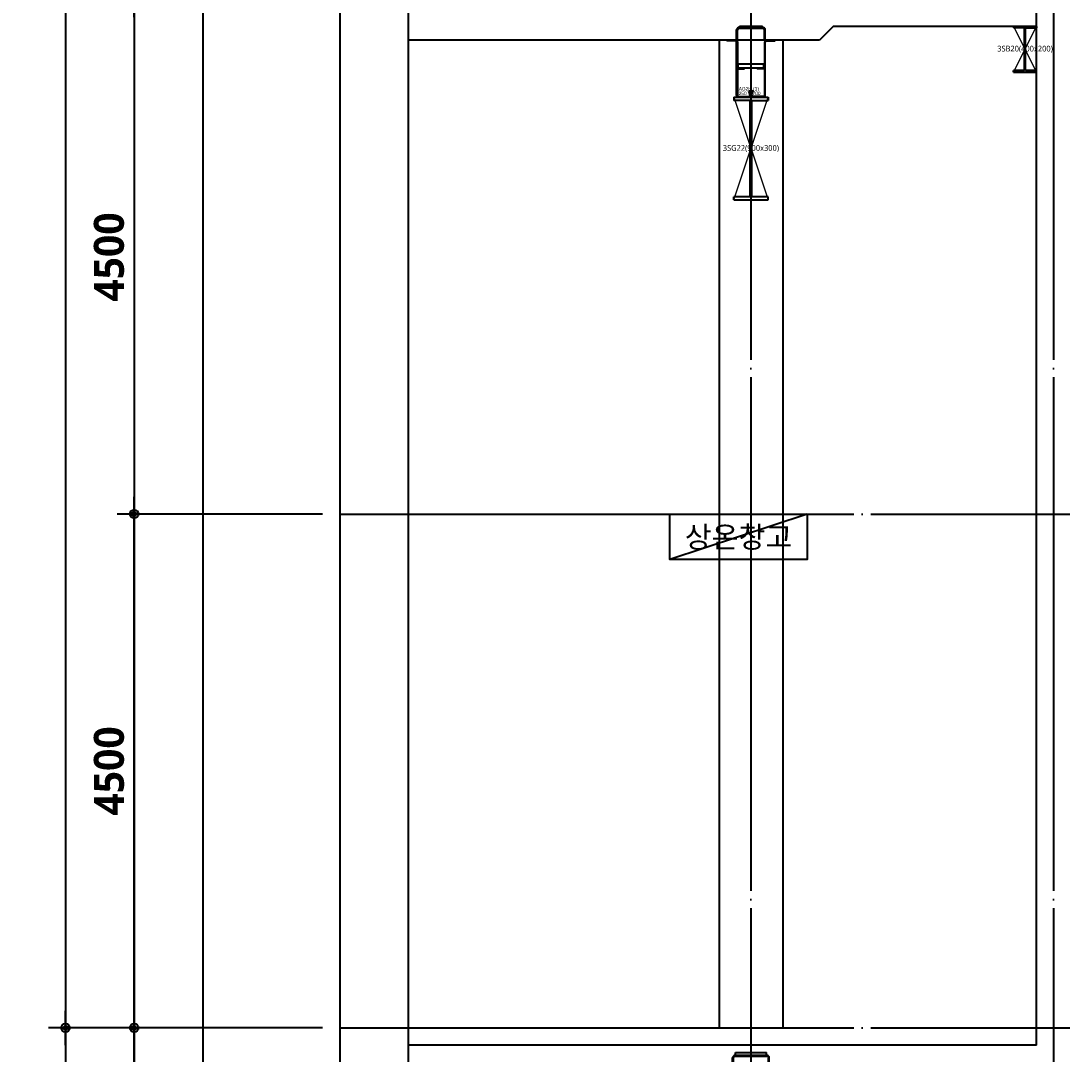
# Model space of a CAD drawing. Header units: millimetres. Extents: x 0 to 356400, y 0 to 68257.
# Drawn here: x 145533 to 154650, y 22470 to 31519 of the extents above; entities that cross this region are included whole.
import ezdxf
from ezdxf.enums import TextEntityAlignment as Align

# ---------------------------------------------------------------- set-up
doc = ezdxf.new("R2010")
doc.units = ezdxf.units.MM
doc.header["$LTSCALE"] = 75
doc.linetypes.add('CEN', pattern=[62, 60, -1, 0, -1])
doc.layers.get('Defpoints').update_dxf_attribs({"color": 161})
for name, color, linetype in [('##좌굴방지', 6, 'Continuous'), ('A-ANNO-GRA2', 4, 'Continuous'), ('A-ANNO-TEXT1', 7, 'Continuous'), ('A-CEN', 1, 'CEN'), ('A-ST-AXIS-CEN', 252, 'CEN'), ('A-ST-AXIS-DIM', 7, 'Continuous'), ('A-ST-CONC', 2, 'Continuous'), ('ELE3', 4, 'Continuous'), ('철골', 2, 'Continuous')]:
    doc.layers.add(name, color=color, linetype=linetype)
doc.layers.add('A-XXXX-NPLT', color=144, linetype='Continuous', lineweight=15, plot=False)
for name, color, linetype, plot in [('Defpoint', 161, 'Continuous', False), ('G(그리드1)', 185, 'Continuous', False), ('G(그리드2)', 235, 'Continuous', False)]:
    doc.layers.add(name, color=color, linetype=linetype, plot=plot)
doc.styles.add('SH_대대리576', font='')
doc.styles.add('SH_진천_나눔', font='NanumGothicBold.ttf')
doc.styles.get("Standard").update_dxf_attribs({"font": 'arial.ttf'})
doc.styles.add('맑은고딕', font='malgun.ttf')
doc.styles.add('성본리_나눔BO', font='')
doc.styles.get('SH_대대리576').set_extended_font_data('NanumGothic', bold=True)
doc.styles.get('성본리_나눔BO').set_extended_font_data('NanumGothic', bold=True)
doc.dimstyles.new('SHP 75', dxfattribs={"dimscale": 75, "dimtxt": 3.5, "dimasz": 1, "dimexe": 2, "dimexo": 2, "dimgap": 1, "dimtad": 1, "dimdec": 0, "dimzin": 0, "dimdsep": 46, "dimtxsty": 'SH_대대리576', "dimblk": 'DIMDOT', "dimcen": 0.09, "dimclrd": 256, "dimclre": 256, "dimclrt": 3, "dimadec": 0, "dimazin": 1, "dimtfac": 1, "dimtdec": 0, "dimtix": 1, "dimtmove": 2, "dimatfit": 0, "dimldrblk": 'DIMDOT', "dimfxl": 1, "dimtfillclr": 3, "dimtolj": 1, "dimtzin": 0, "dimlwd": -1, "dimlwe": -1, "dimarcsym": 0})
pattern_1 = [(45, (-26621.6069, -1604.5902), (-0.25, 0.25), [])]
pattern_2 = [(45, (-26656.6069, -1604.5902), (-0.25, 0.25), [])]

# ---------------------------------------------------------------- blocks, each defined once
blk = doc.blocks.new('DIMDOT')
at = {"color": 0}
blk.add_line((-2, 0), (2, 0), dxfattribs=at)
for radius in [0.5, 0.25]:
    blk.add_circle((0, 0), radius, dxfattribs=at)
blk = doc.blocks.new('*D2470')
at = {"layer": 'A-ST-AXIS-DIM'}
for p, q in [((148175, 27200), (146375, 27200)), ((146525, 22775), (146525, 27125)), ((148175, 22700), (146375, 22700))]:
    blk.add_line(p, q, dxfattribs=at)
at = {"layer": 'Defpoints', "color": 0}
for p in [(146525, 27200), (148325, 27200), (148325, 22700)]:
    blk.add_point(p, dxfattribs=at)
at = {"layer": 'A-ST-AXIS-DIM', "linetype": 'ByBlock', "xscale": 75, "yscale": 75, "zscale": 75}
for p, rotation in [((146525, 27200), 90), ((146525, 22700), 270)]:
    blk.add_blockref('DIMDOT', p, dxfattribs=dict(at, rotation=rotation))
at = {"layer": 'A-ST-AXIS-DIM', "color": 3, "insert": (146305.7, 24950), "char_height": 262.5, "attachment_point": 5, "rotation": 90, "style": 'SH_진천_나눔'}
blk.add_mtext('\\A1;4500', dxfattribs=at)
blk = doc.blocks.new('*D2474')
at = {"layer": 'A-ST-AXIS-DIM'}
for p, q in [((148175, 53200), (145775, 53200)), ((145925, 53125), (145925, 22775)), ((148175, 22700), (145775, 22700))]:
    blk.add_line(p, q, dxfattribs=at)
at = {"layer": 'Defpoints', "color": 0}
for p in [(148325, 53200), (145925, 22700), (148325, 22700)]:
    blk.add_point(p, dxfattribs=at)
at = {"layer": 'A-ST-AXIS-DIM', "linetype": 'ByBlock', "xscale": 75, "yscale": 75, "zscale": 75}
for p, rotation in [((145925, 53200), 90), ((145925, 22700), 270)]:
    blk.add_blockref('DIMDOT', p, dxfattribs=dict(at, rotation=rotation))
at = {"layer": 'A-ST-AXIS-DIM', "color": 3, "insert": (145705.14027, 37950), "char_height": 262.5, "attachment_point": 5, "rotation": 90, "style": 'SH_진천_나눔'}
blk.add_mtext('\\A1;30500', dxfattribs=at)
blk = doc.blocks.new('*D2476')
at = {"layer": 'A-ST-AXIS-DIM'}
for p, q in [((148175, 31700), (146375, 31700)), ((146525, 31625), (146525, 27275)), ((148175, 27200), (146375, 27200))]:
    blk.add_line(p, q, dxfattribs=at)
at = {"layer": 'Defpoints', "color": 0}
for p in [(148325, 31700), (146525, 27200), (148325, 27200)]:
    blk.add_point(p, dxfattribs=at)
at = {"layer": 'A-ST-AXIS-DIM', "linetype": 'ByBlock', "xscale": 75, "yscale": 75, "zscale": 75}
for p, rotation in [((146525, 31700), 90), ((146525, 27200), 270)]:
    blk.add_blockref('DIMDOT', p, dxfattribs=dict(at, rotation=rotation))
at = {"layer": 'A-ST-AXIS-DIM', "color": 3, "insert": (146305.7, 29450), "char_height": 262.5, "attachment_point": 5, "rotation": 90, "style": 'SH_진천_나눔'}
blk.add_mtext('\\A1;4500', dxfattribs=at)
blk = doc.blocks.new('*D2669')
at = {"layer": 'A-ST-AXIS-DIM'}
for p, q in [((148175, 22700), (145775, 22700)), ((145925, 22625), (145925, 13775)), ((148175, 13700), (145775, 13700))]:
    blk.add_line(p, q, dxfattribs=at)
at = {"layer": 'Defpoints', "color": 0}
for p in [(148325, 22700), (145925, 13700), (148325, 13700)]:
    blk.add_point(p, dxfattribs=at)
at = {"layer": 'A-ST-AXIS-DIM', "linetype": 'ByBlock', "xscale": 75, "yscale": 75, "zscale": 75}
for p, rotation in [((145925, 22700), 90), ((145925, 13700), 270)]:
    blk.add_blockref('DIMDOT', p, dxfattribs=dict(at, rotation=rotation))
at = {"layer": 'A-ST-AXIS-DIM', "color": 3, "insert": (145705.14027, 18200), "char_height": 262.5, "attachment_point": 5, "rotation": 90, "style": 'SH_진천_나눔'}
blk.add_mtext('\\A1;9000', dxfattribs=at)
blk = doc.blocks.new('*D2670')
at = {"layer": 'A-ST-AXIS-DIM'}
for p, q in [((148175, 22700), (146375, 22700)), ((146525, 17975), (146525, 22625)), ((148175, 17900), (146375, 17900))]:
    blk.add_line(p, q, dxfattribs=at)
at = {"layer": 'Defpoints', "color": 0}
for p in [(146525, 22700), (148325, 22700), (148325, 17900)]:
    blk.add_point(p, dxfattribs=at)
at = {"layer": 'A-ST-AXIS-DIM', "linetype": 'ByBlock', "xscale": 75, "yscale": 75, "zscale": 75}
for p, rotation in [((146525, 22700), 90), ((146525, 17900), 270)]:
    blk.add_blockref('DIMDOT', p, dxfattribs=dict(at, rotation=rotation))
at = {"layer": 'A-ST-AXIS-DIM', "color": 3, "insert": (146305.14027, 20300), "char_height": 262.5, "attachment_point": 5, "rotation": 90, "style": 'SH_진천_나눔'}
blk.add_mtext('\\A1;4800', dxfattribs=at)
blk = doc.blocks.new('G$C25740B2D')
at = {"layer": 'A-XXXX-NPLT'}
for p, q in [((98.6, 900), (398.6, 0)), ((98.6, 0), (398.6, 900))]:
    blk.add_line(p, q, dxfattribs=at)
at = {"layer": '철골', "ltscale": 3}
for p, q in [((98.6, 900), (398.6, 900)), ((98.6, 900), (98.6, 872)), ((240.6, 872), (98.6, 872)), ((240.6, 28), (240.6, 872)), ((256.6, 28), (256.6, 872)), ((256.6, 872), (398.6, 872)), ((398.6, 900), (398.6, 872)), ((240.6, 28), (98.6, 28)), ((98.6, 0), (98.6, 28)), ((98.6, 0), (398.6, 0)), ((398.6, 28), (256.6, 28)), ((398.6, 0), (398.6, 28))]:
    blk.add_line(p, q, dxfattribs=at)
at = {"layer": 'A-XXXX-NPLT', "style": '맑은고딕'}
blk.add_text('3SG22(900x300)', height=50, dxfattribs=at).set_placement((248.6, 450), align=Align.MIDDLE)
blk = doc.blocks.new('G$C4B2C88D5')
at = {"layer": 'A-XXXX-NPLT'}
for p, q in [((144.4, 400), (344.4, 0)), ((144.4, 0), (344.4, 400))]:
    blk.add_line(p, q, dxfattribs=at)
at = {"layer": '철골', "ltscale": 3}
for p, q in [((144.4, 400), (344.4, 400)), ((144.4, 400), (144.4, 387)), ((240.4, 387), (144.4, 387)), ((240.4, 13), (240.4, 387)), ((248.4, 13), (248.4, 387)), ((248.4, 387), (344.4, 387)), ((344.4, 400), (344.4, 387)), ((240.4, 13), (144.4, 13)), ((144.4, 0), (144.4, 13)), ((144.4, 0), (344.4, 0)), ((344.4, 13), (248.4, 13)), ((344.4, 0), (344.4, 13))]:
    blk.add_line(p, q, dxfattribs=at)
at = {"layer": 'A-XXXX-NPLT', "style": '맑은고딕'}
blk.add_text('3SB20(400x200)', height=50, dxfattribs=at).set_placement((244.4, 200), align=Align.MIDDLE)
blk = doc.blocks.new('G$C45B0FBE4')
h = blk.add_hatch()
h.set_pattern_fill('ANSI31', color=252, scale=0.1, angle=45, style=0)
h.set_pattern_definition(pattern_1)
h.paths.add_polyline_path([(219, 760), (269, 760), (269, 754), (219, 754)])
h = blk.add_hatch()
h.set_pattern_fill('ANSI31', color=252, scale=0.1, angle=45, style=0)
h.set_pattern_definition(pattern_1)
h.paths.add_polyline_path([(219, 760), (269, 760), (269, 754), (219, 754)])
h = blk.add_hatch()
h.set_pattern_fill('ANSI31', color=252, scale=0.1, angle=45, style=0)
h.set_pattern_definition(pattern_1)
h.paths.add_polyline_path([(84, 645.4), (84, 695.4), (90, 695.4), (90, 645.4)])
h = blk.add_hatch()
h.set_pattern_fill('ANSI31', color=252, scale=0.1, angle=45, style=0)
h.set_pattern_definition(pattern_1)
h.paths.add_polyline_path([(84, 645.4), (84, 695.4), (90, 695.4), (90, 645.4)])
h = blk.add_hatch()
h.set_pattern_fill('ANSI31', color=252, scale=0.1, angle=45, style=0)
h.set_pattern_definition(pattern_1)
h.paths.add_polyline_path([(404, 645.4), (404, 695.4), (398, 695.4), (398, 645.4)])
h = blk.add_hatch()
h.set_pattern_fill('ANSI31', color=252, scale=0.1, angle=45, style=0)
h.set_pattern_definition(pattern_1)
h.paths.add_polyline_path([(404, 645.4), (404, 695.4), (398, 695.4), (398, 645.4)])
at = {"layer": '##좌굴방지'}
for points in [[(398, 322), (90, 322), (90, 316), (149.7, 316), (149.7, 322)], [(398, 322), (90, 322), (90, 316), (149.7, 316), (149.7, 322)], [(98, 322), (98, 362), (390, 362), (390, 322)], [(98, 322), (98, 362), (390, 362), (390, 322)], [(398, 322), (398, 316), (338, 316), (338, 322)], [(398, 322), (398, 316), (338, 316), (338, 322)]]:
    blk.add_lwpolyline(points, dxfattribs=at)
at = {"color": 2, "linetype": 'Continuous'}
for p, q in [((84, 645.4), (84, 739)), ((84, 645.4), (84, 739)), ((90, 645.4), (90, 739)), ((90, 645.4), (90, 739)), ((105, 760), (383, 760)), ((105, 760), (383, 760)), ((105, 754), (383, 754)), ((105, 754), (383, 754)), ((398, 645.4), (398, 739)), ((398, 645.4), (398, 739)), ((404, 645.4), (404, 739)), ((404, 645.4), (404, 739)), ((84, 645.4), (90, 645.4)), ((84, 645.4), (90, 645.4)), ((404, 645.4), (398, 645.4)), ((404, 645.4), (398, 645.4))]:
    blk.add_line(p, q, dxfattribs=at)
at = {"color": 3, "linetype": 'Continuous'}
for p, q in [((109, 760), (109, 785)), ((109, 785), (379, 785)), ((109, 760), (109, 785)), ((109, 785), (379, 785)), ((109, 760), (379, 760)), ((109, 760), (379, 760)), ((379, 760), (379, 785)), ((379, 760), (379, 785))]:
    blk.add_line(p, q, dxfattribs=at)
at = {"color": 7, "linetype": 'Continuous'}
blk.add_line((404, 625), (404, 515), dxfattribs=at)
blk.add_line((404, 625), (404, 515), dxfattribs=at)
at = {"color": 2, "linetype": 'Continuous'}
for points in [[(225.7, 53.9), (231.3, 56), (242.9, 24.2, -0.520567), (226, 0), (102, 0, -0.414214), (84, 18), (84, 630, 0.413373), (70, 644), (0, 644), (0, 650), (70, 650, -0.413938), (90, 630), (90, 18, 0.414214), (102, 6), (226, 6, 0.520567), (237.3, 22.1)], [(225.7, 53.9), (231.3, 56), (242.9, 24.2, -0.520567), (226, 0), (102, 0, -0.414214), (84, 18), (84, 630, 0.413373), (70, 644), (0, 644), (0, 650), (70, 650, -0.413938), (90, 630), (90, 18, 0.414214), (102, 6), (226, 6, 0.520567), (237.3, 22.1)], [(262.3, 53.9), (256.7, 56), (245.1, 24.2, 0.520567), (262, 0), (386, 0, 0.414214), (404, 18), (404, 630, -0.413373), (418, 644), (488, 644), (488, 650), (418, 650, 0.413938), (398, 630), (398, 18, -0.414214), (386, 6), (262, 6, -0.520567), (250.7, 22.1)], [(262.3, 53.9), (256.7, 56), (245.1, 24.2, 0.520567), (262, 0), (386, 0, 0.414214), (404, 18), (404, 630, -0.413373), (418, 644), (488, 644), (488, 650), (418, 650, 0.413938), (398, 630), (398, 18, -0.414214), (386, 6), (262, 6, -0.520567), (250.7, 22.1)]]:
    blk.add_lwpolyline(points, format="xyb", close=True, dxfattribs=at)
for centre, radius, start, end in [((105, 739), 21, 90, 180), ((105, 739), 21, 90, 180), ((105, 739), 15, 90, 180), ((105, 739), 15, 90, 180), ((383, 739), 21, 0, 90), ((383, 739), 21, 0, 90), ((383, 739), 15, 0, 90), ((383, 739), 15, 0, 90)]:
    blk.add_arc(centre, radius, start, end, dxfattribs=at)
at = {"layer": 'Defpoint', "linetype": 'Continuous'}
for s, p in [('AG1 (1,3)', (102, 73)), ('320 X 850', (102, 33))]:
    blk.add_text(s, height=30, dxfattribs=at).set_placement(p, align=Align.MIDDLE_LEFT)
blk = doc.blocks.new('G$C223ACA84')
h = blk.add_hatch()
h.set_pattern_fill('ANSI31', color=252, scale=0.1, angle=45, style=0)
h.set_pattern_definition(pattern_2)
h.paths.add_polyline_path([(184, 610), (234, 610), (234, 604), (184, 604)])
h = blk.add_hatch()
h.set_pattern_fill('ANSI31', color=252, scale=0.1, angle=45, style=0)
h.set_pattern_definition(pattern_2)
h.paths.add_polyline_path([(184, 610), (234, 610), (234, 604), (184, 604)])
h = blk.add_hatch()
h.set_pattern_fill('ANSI31', color=252, scale=0.1, angle=45, style=0)
h.set_pattern_definition(pattern_2)
h.paths.add_polyline_path([(84, 495.4), (84, 545.4), (90, 545.4), (90, 495.4)])
h = blk.add_hatch()
h.set_pattern_fill('ANSI31', color=252, scale=0.1, angle=45, style=0)
h.set_pattern_definition(pattern_2)
h.paths.add_polyline_path([(84, 495.4), (84, 545.4), (90, 545.4), (90, 495.4)])
h = blk.add_hatch()
h.set_pattern_fill('ANSI31', color=252, scale=0.1, angle=45, style=0)
h.set_pattern_definition(pattern_2)
h.paths.add_polyline_path([(334, 495.4), (334, 545.4), (328, 545.4), (328, 495.4)])
h = blk.add_hatch()
h.set_pattern_fill('ANSI31', color=252, scale=0.1, angle=45, style=0)
h.set_pattern_definition(pattern_2)
h.paths.add_polyline_path([(334, 495.4), (334, 545.4), (328, 545.4), (328, 495.4)])
at = {"layer": '##좌굴방지'}
for points in [[(98, 253), (98, 293), (320, 293), (320, 253)], [(98, 253), (98, 293), (320, 293), (320, 253)], [(328, 253), (90, 253), (90, 247), (149.7, 247), (149.7, 253)], [(328, 253), (90, 253), (90, 247), (149.7, 247), (149.7, 253)], [(328, 253), (328, 247), (268, 247), (268, 253)], [(328, 253), (328, 247), (268, 247), (268, 253)]]:
    blk.add_lwpolyline(points, dxfattribs=at)
at = {"color": 2, "linetype": 'Continuous'}
for p, q in [((84, 495.4), (84, 589)), ((84, 495.4), (84, 589)), ((90, 495.4), (90, 589)), ((90, 495.4), (90, 589)), ((105, 610), (313, 610)), ((105, 610), (313, 610)), ((105, 604), (313, 604)), ((105, 604), (313, 604)), ((328, 495.4), (328, 589)), ((328, 495.4), (328, 589)), ((334, 495.4), (334, 589)), ((334, 495.4), (334, 589)), ((84, 495.4), (90, 495.4)), ((84, 495.4), (90, 495.4)), ((334, 495.4), (328, 495.4)), ((334, 495.4), (328, 495.4))]:
    blk.add_line(p, q, dxfattribs=at)
at = {"color": 3, "linetype": 'Continuous'}
for p, q in [((109, 610), (109, 622)), ((109, 622), (309, 622)), ((109, 610), (109, 622)), ((109, 622), (309, 622)), ((109, 610), (309, 610)), ((109, 610), (309, 610)), ((309, 610), (309, 622)), ((309, 610), (309, 622))]:
    blk.add_line(p, q, dxfattribs=at)
at = {"color": 252, "linetype": 'Continuous'}
blk.add_line((346, 500), (334, 500), dxfattribs=at)
blk.add_line((346, 500), (334, 500), dxfattribs=at)
at = {"color": 2, "linetype": 'Continuous'}
for points in [[(190.7, 53.9), (196.3, 56), (207.9, 24.2, -0.520567), (191, 0), (102, 0, -0.414214), (84, 18), (84, 480, 0.413373), (70, 494), (0, 494), (0, 500), (70, 500, -0.413938), (90, 480), (90, 18, 0.414214), (102, 6), (191, 6, 0.520567), (202.3, 22.1)], [(190.7, 53.9), (196.3, 56), (207.9, 24.2, -0.520567), (191, 0), (102, 0, -0.414214), (84, 18), (84, 480, 0.413373), (70, 494), (0, 494), (0, 500), (70, 500, -0.413938), (90, 480), (90, 18, 0.414214), (102, 6), (191, 6, 0.520567), (202.3, 22.1)], [(227.3, 53.9), (221.7, 56), (210.1, 24.2, 0.520567), (227, 0), (316, 0, 0.414214), (334, 18), (334, 480, -0.413373), (348, 494), (418, 494), (418, 500), (348, 500, 0.413938), (328, 480), (328, 18, -0.414214), (316, 6), (227, 6, -0.520567), (215.7, 22.1)], [(227.3, 53.9), (221.7, 56), (210.1, 24.2, 0.520567), (227, 0), (316, 0, 0.414214), (334, 18), (334, 480, -0.413373), (348, 494), (418, 494), (418, 500), (348, 500, 0.413938), (328, 480), (328, 18, -0.414214), (316, 6), (227, 6, -0.520567), (215.7, 22.1)]]:
    blk.add_lwpolyline(points, format="xyb", close=True, dxfattribs=at)
for centre, radius, start, end in [((105, 589), 21, 90, 180), ((105, 589), 21, 90, 180), ((105, 589), 15, 90, 180), ((105, 589), 15, 90, 180), ((313, 589), 21, 0, 90), ((313, 589), 21, 0, 90), ((313, 589), 15, 0, 90), ((313, 589), 15, 0, 90)]:
    blk.add_arc(centre, radius, start, end, dxfattribs=at)
at = {"layer": 'Defpoint', "linetype": 'Continuous'}
for s, p in [('AG2H (3)', (102, 73)), ('250 X 700', (102, 33))]:
    blk.add_text(s, height=30, dxfattribs=at).set_placement(p, align=Align.MIDDLE_LEFT)

msp = doc.modelspace()

# ---------------------------------------------------------------- linework, layer by layer
at = {"layer": 'A-ANNO-GRA2'}
msp.add_lwpolyline([(151216.4, 27200), (152416.4, 27200), (152416.4, 26801.8), (151216.4, 26801.8)], close=True, dxfattribs=at)
at = {"layer": 'A-CEN'}
for p, q in [((154575, 56300), (154575, 9200)), ((148325, 27200), (166225, 27200)), ((148325, 22700), (166225, 22700))]:
    msp.add_line(p, q, dxfattribs=at)
at = {"layer": 'A-ST-AXIS-CEN'}
msp.add_line((151925, 56300), (151925, 9200), dxfattribs=at)
at = {"layer": 'A-ST-CONC'}
for p, q in [((152645, 31470), (152525, 31350)), ((154425, 31470), (152645, 31470)), ((152525, 31350), (148925, 31350)), ((154425, 22550), (148925, 22550))]:
    msp.add_line(p, q, dxfattribs=at)
msp.add_lwpolyline([(154425, 22550), (154425, 41350), (148925, 41350)], dxfattribs=at)
at = {"layer": 'ELE3'}
for p, q in [((151646, 31350), (151646, 22700)), ((152204, 31350), (152204, 22700))]:
    msp.add_line(p, q, dxfattribs=at)
at = {"layer": 'G(그리드1)'}
for points in [[(168625, 58700), (145925, 58700), (145925, 7400), (168625, 7400)], [(168025, 58100), (146525, 58100), (146525, 8000), (168025, 8000)], [(167425, 57500), (147125, 57500), (147125, 8600), (167425, 8600)], [(166225, 56300), (148325, 56300), (148325, 9200), (166225, 9200)]]:
    msp.add_lwpolyline(points, close=True, dxfattribs=at)
at = {"layer": 'G(그리드2)'}
msp.add_line((152416.4, 27200), (151216.4, 26801.8), dxfattribs=at)
msp.add_lwpolyline([(165625, 55700), (148925, 55700), (148925, 9800), (165625, 9800)], close=True, dxfattribs=at)

# ---------------------------------------------------------------- block references
for name, p in [('G$C223ACA84', (151716, 30850)), ('G$C4B2C88D5', (154080.6, 31070)), ('G$C25740B2D', (151676.4, 29950)), ('G$C45B0FBE4', (151681, 21700))]:
    msp.add_blockref(name, p)

# ---------------------------------------------------------------- texts
at = {"layer": 'A-ANNO-TEXT1', "style": '성본리_나눔BO'}
msp.add_text('상온창고', height=187.5, dxfattribs=at).set_placement((151816.4, 27000.9), align=Align.MIDDLE)

# ---------------------------------------------------------------- dimensions: what is measured, and where the dimension line sits
at = {"layer": 'A-ST-AXIS-DIM'}
for base, p1, p2, angle, picture, middle in [((145925, 22700), (148325, 53200), (148325, 22700), 90, '*D2474', (145705.1, 37950)), ((146525, 27200), (148325, 31700), (148325, 27200), 90, '*D2476', (146305.7, 29450)), ((146525, 27200), (148325, 22700), (148325, 27200), 270, '*D2470', (146305.7, 24950)), ((145925, 13700), (148325, 22700), (148325, 13700), 90, '*D2669', (145705.1, 18200)), ((146525, 22700), (148325, 17900), (148325, 22700), 270, '*D2670', (146305.1, 20300))]:
    dim = msp.add_linear_dim(base=base, p1=p1, p2=p2, angle=angle, dimstyle='SHP 75', override={"dimtxsty": 'SH_진천_나눔', "dimldrblk": 'DIMDOT'}, dxfattribs=at)
    dim.commit()
    dim.dimension.update_dxf_attribs({"geometry": picture, "text_midpoint": middle})

doc.saveas('drawing.dxf')
